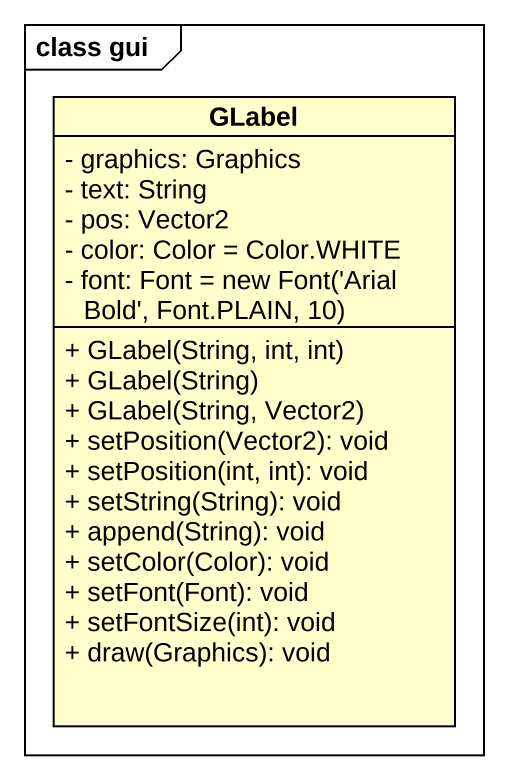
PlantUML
@startuml
mainframe class gui
hide circle
hide empty members
skinparam classAttributeIconSize 0
class GLabel {
  - graphics: Graphics
  - text: String
  - pos: Vector2
  - color: Color = Color.WHITE
  {field} - font: Font = new Font('Arial Bold', Font.PLAIN, 10)
  + GLabel(String, int, int)
  + GLabel(String)
  + GLabel(String, Vector2)
  + setPosition(Vector2): void
  + setPosition(int, int): void
  + setString(String): void
  + append(String): void
  + setColor(Color): void
  + setFont(Font): void
  + setFontSize(int): void
  + draw(Graphics): void
}
@enduml
